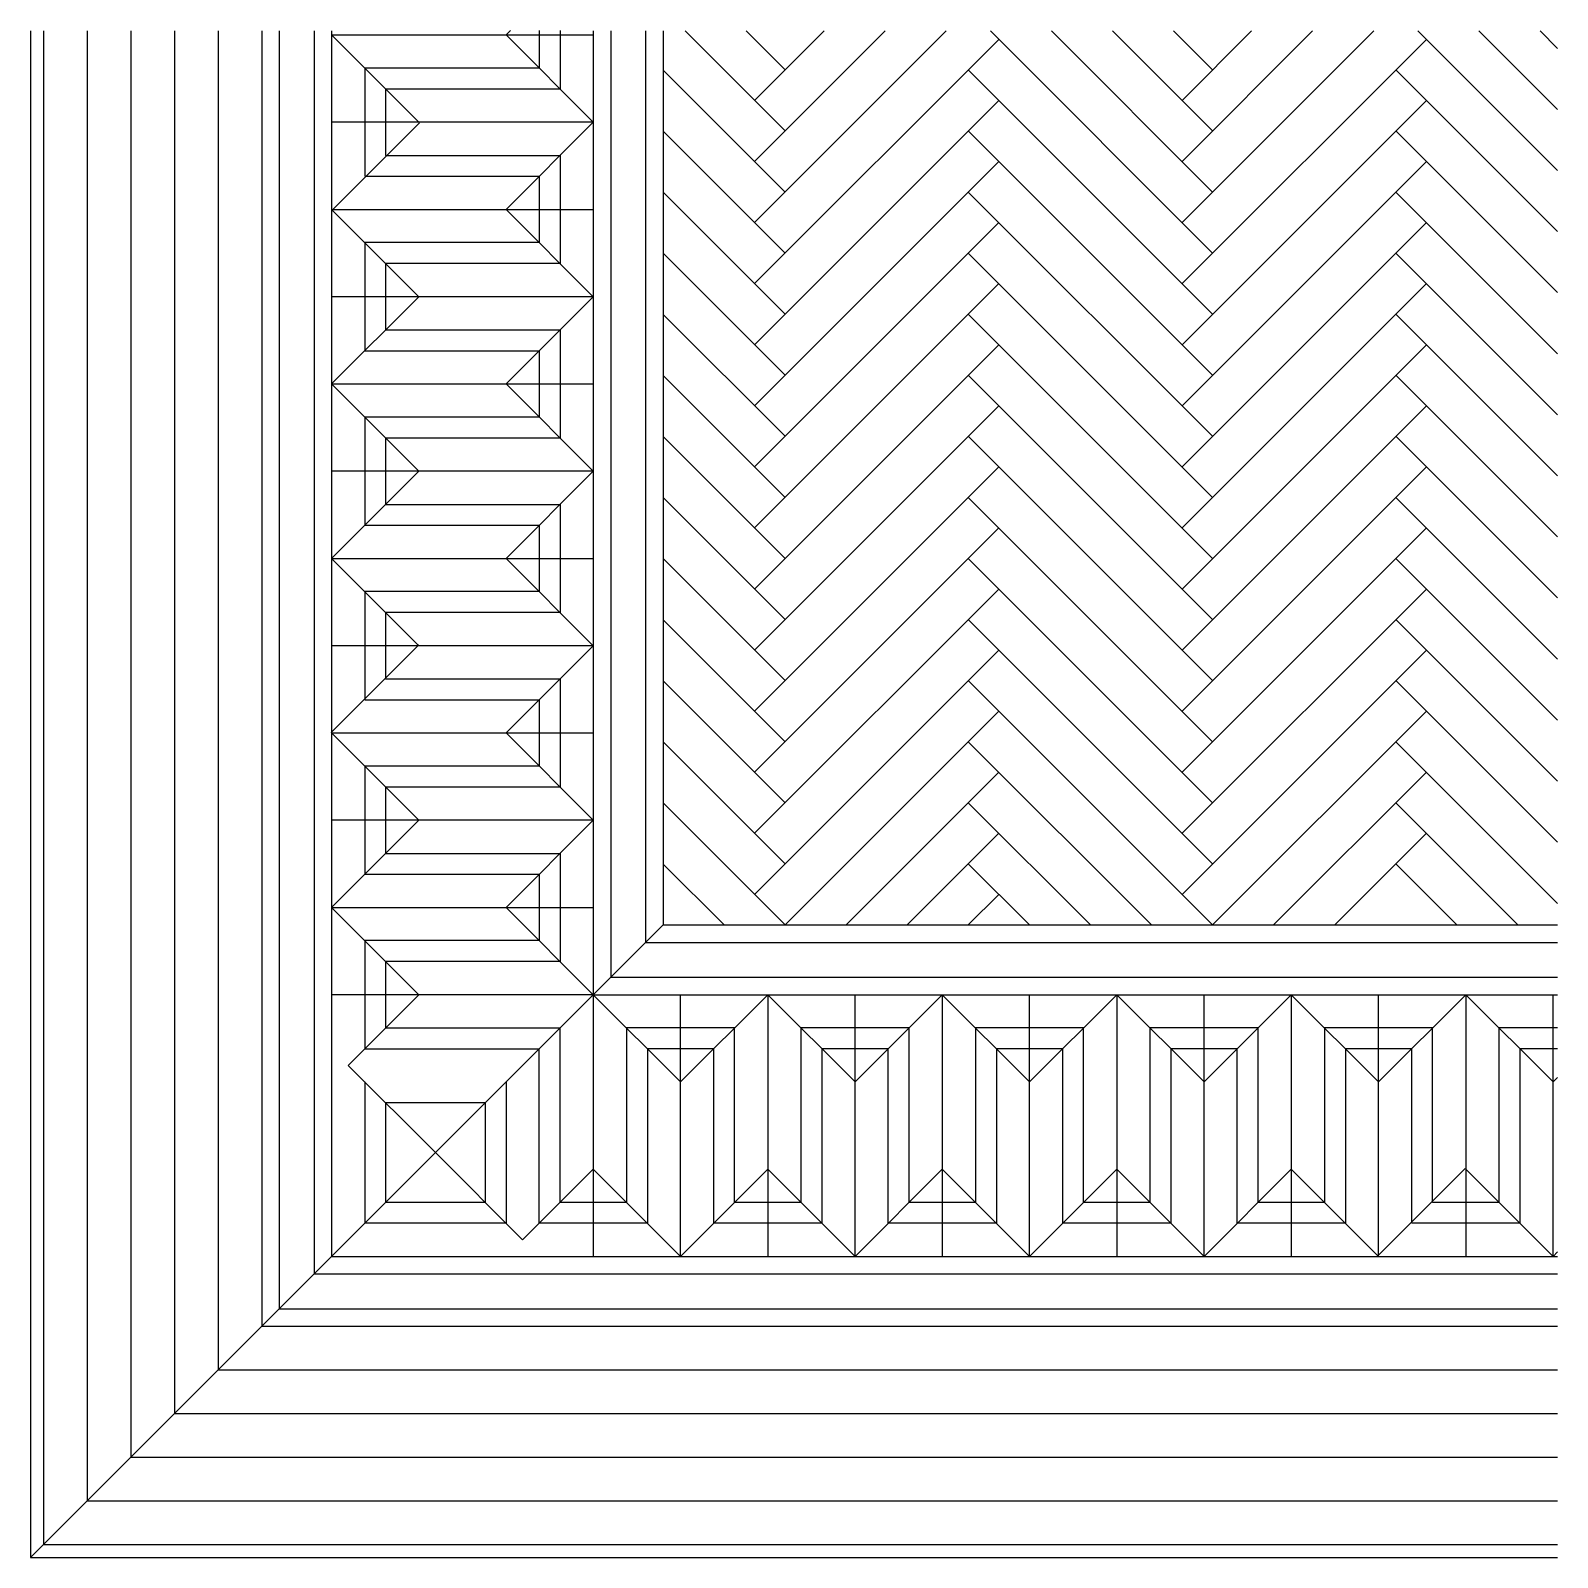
# Model space of a CAD drawing. Extents: x 460 to 2210, y 508 to 2258.
import ezdxf

# ---------------------------------------------------------------- set-up
doc = ezdxf.new("R2010")
doc.units = 0
doc.header["$LTSCALE"] = 10
doc.header["$MEASUREMENT"] = 0
for name, color, linetype in [('3', 3, 'CONTINUOUS'), ('4', 4, 'CONTINUOUS'), ('7', 7, 'CONTINUOUS')]:
    doc.layers.add(name, color=color, linetype=linetype)

msp = doc.modelspace()

# ---------------------------------------------------------------- linework, layer by layer
at = {"layer": '3'}
for p, q in [((1210.2, 2257.8), (1324.9, 2143.1)), ((1280.2, 2257.8), (1324.9, 2213.1)), ((1509.6, 2257.8), (1289.9, 2038.1)), ((1439.6, 2257.8), (1289.9, 2108.1)), ((1369.6, 2257.8), (1289.9, 2178.1)), ((1560.2, 2257.8), (1814.9, 2003.1)), ((1630.2, 2257.8), (1814.9, 2073.1)), ((1700.2, 2257.8), (1814.9, 2143.1)), ((1770.2, 2257.8), (1814.9, 2213.1)), ((1999.6, 2257.8), (1779.9, 2038.1)), ((1929.6, 2257.8), (1779.9, 2108.1)), ((1859.6, 2257.8), (1779.9, 2178.1)), ((2050.2, 2257.8), (2210.2, 2097.8)), ((2120.2, 2257.8), (2210.2, 2167.8)), ((2190.2, 2257.8), (2210.2, 2237.8)), ((805.1, 2253.1), (1105.1, 2253.1)), ((1569.9, 2248.1), (1289.9, 1968.1)), ((2059.9, 2248.1), (1779.9, 1968.1)), ((1185.1, 2212.9), (1324.9, 2073.1)), ((1534.9, 2213.1), (1814.9, 1933.1)), ((2024.9, 2213.1), (2210.2, 2027.8)), ((1569.9, 2178.1), (1289.9, 1898.1)), ((2059.9, 2178.1), (1779.9, 1898.1)), ((1105.1, 2153.1), (805.1, 2153.1)), ((1185.1, 2142.9), (1324.9, 2003.1)), ((1534.9, 2143.1), (1814.9, 1863.1)), ((2024.9, 2143.1), (2210.2, 1957.8)), ((1569.9, 2108.1), (1289.9, 1828.1)), ((2059.9, 2108.1), (1779.9, 1828.1)), ((1185.1, 2072.9), (1324.9, 1933.1)), ((1534.9, 2073.1), (1814.9, 1793.1)), ((2024.9, 2073.1), (2210.2, 1887.8)), ((805.1, 2053.1), (1105.1, 2053.1)), ((1569.9, 2038.1), (1289.9, 1758.1)), ((2059.9, 2038.1), (1779.9, 1758.1)), ((1185.1, 2002.9), (1324.9, 1863.1)), ((1534.9, 2003.1), (1814.9, 1723.1)), ((2024.9, 2003.1), (2210.2, 1817.8)), ((1569.9, 1968.1), (1289.9, 1688.1)), ((2059.9, 1968.1), (1779.9, 1688.1)), ((1105.1, 1953.1), (805.1, 1953.1)), ((1185.1, 1932.9), (1324.9, 1793.1)), ((1534.9, 1933.1), (1814.9, 1653.1)), ((2024.9, 1933.1), (2210.2, 1747.8)), ((1569.9, 1898.1), (1289.9, 1618.1)), ((2059.9, 1898.1), (1779.9, 1618.1)), ((1185.1, 1862.9), (1324.9, 1723.1)), ((1534.9, 1863.1), (1814.9, 1583.1)), ((2024.9, 1863.1), (2210.2, 1677.8)), ((805.1, 1853.1), (1105.1, 1853.1)), ((805.1, 1853.1), (1105.1, 1853.1)), ((1569.9, 1828.1), (1289.9, 1548.1)), ((2059.9, 1828.1), (1779.9, 1548.1)), ((1185.1, 1792.9), (1324.9, 1653.1)), ((1534.9, 1793.1), (1814.9, 1513.1)), ((2024.9, 1793.1), (2210.2, 1607.8)), ((1105.1, 1753.1), (805.1, 1753.1)), ((1569.9, 1758.1), (1289.9, 1478.1)), ((2059.9, 1758.1), (1779.9, 1478.1)), ((1185.1, 1722.9), (1324.9, 1583.1)), ((1534.9, 1723.1), (1814.9, 1443.1)), ((2024.9, 1723.1), (2210.2, 1537.8)), ((1569.9, 1688.1), (1289.9, 1408.1)), ((2059.9, 1688.1), (1779.9, 1408.1)), ((805.1, 1653.1), (1105.1, 1653.1)), ((1185.1, 1652.9), (1324.9, 1513.1)), ((1534.9, 1653.1), (1814.9, 1373.1)), ((2024.9, 1653.1), (2210.2, 1467.8)), ((1569.9, 1618.1), (1289.9, 1338.1)), ((2059.9, 1618.1), (1779.9, 1338.1)), ((1185.1, 1582.9), (1324.9, 1443.1)), ((1534.9, 1583.1), (1814.9, 1303.1)), ((2024.9, 1583.1), (2210.2, 1397.8)), ((1105.1, 1553.1), (805.1, 1553.1)), ((1569.9, 1548.1), (1289.9, 1268.1)), ((2059.9, 1548.1), (1779.9, 1268.1)), ((1185.1, 1512.9), (1324.9, 1373.1)), ((1534.9, 1513.1), (1814.9, 1233.1)), ((2024.9, 1513.1), (2210.2, 1327.8)), ((1569.9, 1478.1), (1324.9, 1233.1)), ((2059.9, 1478.1), (1814.9, 1233.1)), ((805.1, 1453.1), (1105.1, 1453.1)), ((1185.1, 1442.9), (1324.9, 1303.1)), ((1534.9, 1443.1), (1744.9, 1233.1)), ((2024.9, 1443.1), (2210.2, 1257.8)), ((1569.9, 1408.1), (1394.9, 1233.1)), ((2059.9, 1408.1), (1884.9, 1233.1)), ((1185.1, 1372.9), (1324.9, 1233.1)), ((1534.9, 1373.1), (1674.9, 1233.1)), ((2024.9, 1373.1), (2164.9, 1233.1)), ((1105.1, 1353.1), (805.1, 1353.1)), ((1569.9, 1338.1), (1464.9, 1233.1)), ((2059.9, 1338.1), (1954.9, 1233.1)), ((1185.1, 1302.9), (1254.9, 1233.1)), ((1534.9, 1303.1), (1604.9, 1233.1)), ((2024.9, 1303.1), (2094.9, 1233.1)), ((1569.9, 1268.1), (1534.9, 1233.1)), ((805.1, 1253.1), (1105.1, 1253.1)), ((1185.1, 1233.1), (1105.1, 1153.1)), ((1105.1, 1153.1), (805.1, 853.1)), ((1105.1, 1153.1), (805.1, 1153.1)), ((1105.1, 1153.1), (1105.1, 853.1)), ((1105.1, 1153.1), (1105.1, 853.1)), ((1205.1, 853.1), (1205.1, 1153.1)), ((1305.1, 1153.1), (1305.1, 853.1)), ((1405.1, 853.1), (1405.1, 1153.1)), ((1505.1, 1153.1), (1505.1, 853.1)), ((1605.1, 853.1), (1605.1, 1153.1)), ((1705.1, 1153.1), (1705.1, 853.1)), ((1805.1, 853.1), (1805.1, 1153.1)), ((1805.1, 853.1), (1805.1, 1153.1)), ((1905.1, 1153.1), (1905.1, 853.1)), ((2005.1, 853.1), (2005.1, 1153.1)), ((2105.1, 1153.1), (2105.1, 853.1)), ((2205.1, 853.1), (2205.1, 1153.1)), ((843.1, 1053.1), (843.1, 891.1)), ((1005.1, 1053.1), (1005.1, 891.1)), ((867.1, 1029.1), (867.1, 915.1)), ((981.1, 1029.1), (867.1, 1029.1)), ((981.1, 1029.1), (981.1, 915.1)), ((981.1, 915.1), (867.1, 915.1)), ((1005.1, 891.1), (843.1, 891.1)), ((805.1, 853.1), (460.1, 508.1))]:
    msp.add_line(p, q, dxfattribs=at)
for points in [[(475.1, 2257.8), (475.1, 523.1), (2210.2, 523.1)], [(745.1, 2257.8), (745.1, 793.1), (2210.2, 793.1)], [(785.1, 2257.8), (785.1, 833.1), (2210.2, 833.1)], [(1043.1, 2258.2), (1043.1, 2215.1), (843.1, 2215.1), (843.1, 2091.1), (1043.1, 2091.1), (1043.1, 2015.1), (843.1, 2015.1), (843.1, 1891.1), (1043.1, 1891.1), (1043.1, 1815.1), (843.1, 1815.1), (843.1, 1691.1), (1043.1, 1691.1), (1043.1, 1615.1), (843.1, 1615.1), (843.1, 1491.1), (1043.1, 1491.1), (1043.1, 1415.1), (843.1, 1415.1), (843.1, 1291.1), (1043.1, 1291.1), (1043.1, 1215.1), (843.1, 1215.1), (843.1, 1091.1), (1043.1, 1091.1)], [(1067.1, 2258.2), (1067.1, 2191.1), (867.1, 2191.1), (867.1, 2115.1), (1067.1, 2115.1), (1067.1, 1991.1), (867.1, 1991.1), (867.1, 1915.1), (1067.1, 1915.1), (1067.1, 1791.1), (867.1, 1791.1), (867.1, 1715.1), (1067.1, 1715.1), (1067.1, 1591.1), (867.1, 1591.1), (867.1, 1515.1), (1067.1, 1515.1), (1067.1, 1391.1), (867.1, 1391.1), (867.1, 1315.1), (1067.1, 1315.1), (1067.1, 1191.1), (867.1, 1191.1), (867.1, 1115.1), (1067.1, 1115.1)], [(1125.1, 2257.8), (1125.1, 1173.1), (2210.2, 1173.1)], [(1165.1, 2257.8), (1165.1, 1213.1), (2210.2, 1213.1)], [(2210.2, 1115.1), (2143.1, 1115.1), (2143.1, 915.1), (2067.1, 915.1), (2067.1, 1115.1), (1943.1, 1115.1), (1943.1, 915.1), (1867.1, 915.1), (1867.1, 1115.1), (1743.1, 1115.1), (1743.1, 915.1), (1667.1, 915.1), (1667.1, 1115.1), (1543.1, 1115.1), (1543.1, 915.1), (1467.1, 915.1), (1467.1, 1115.1), (1343.1, 1115.1), (1343.1, 915.1), (1267.1, 915.1), (1267.1, 1115.1), (1143.1, 1115.1), (1143.1, 915.1), (1067.1, 915.1), (1067.1, 1115.1)], [(2210.2, 1091.1), (2167.1, 1091.1), (2167.1, 891.1), (2043.1, 891.1), (2043.1, 1091.1), (1967.1, 1091.1), (1967.1, 891.1), (1843.1, 891.1), (1843.1, 1091.1), (1767.1, 1091.1), (1767.1, 891.1), (1643.1, 891.1), (1643.1, 1091.1), (1567.1, 1091.1), (1567.1, 891.1), (1443.1, 891.1), (1443.1, 1091.1), (1367.1, 1091.1), (1367.1, 891.1), (1243.1, 891.1), (1243.1, 1091.1), (1167.1, 1091.1), (1167.1, 891.1), (1043.1, 891.1), (1043.1, 1091.1)]]:
    msp.add_lwpolyline(points, dxfattribs=at)
at = {"layer": '4'}
for points in [[(460.1, 2257.8), (460.1, 508.1), (2210.2, 508.1)], [(805.1, 2257.8), (805.1, 853.1), (2210.2, 853.1)], [(1105.1, 2257.8), (1105.1, 1153.1), (2210.2, 1153.1)], [(1185.1, 2257.8), (1185.1, 1233.1), (2210.2, 1233.1)]]:
    msp.add_lwpolyline(points, dxfattribs=at)
at = {"layer": '7'}
for p, q in [((905.1, 2153.1), (805.1, 2253.1)), ((905.8, 2152.3), (805.8, 2052.3)), ((905.1, 1953.1), (805.1, 2053.1)), ((905.1, 1953.1), (805.1, 1853.1)), ((905.1, 1753.1), (805.1, 1853.1)), ((905.1, 1753.1), (805.1, 1653.1)), ((905.1, 1553.1), (805.1, 1653.1)), ((2104.3, 953.8), (2004.3, 853.8)), ((2210.2, 858.2), (2205.1, 853.1))]:
    msp.add_line(p, q, dxfattribs=at)
for points in [[(525.1, 2257.8), (525.1, 573.1), (2210.2, 573.1)], [(575.1, 2257.8), (575.1, 623.1), (2210.2, 623.1)], [(625.1, 2257.8), (625.1, 673.1), (2210.2, 673.1)], [(675.1, 2257.8), (675.1, 723.1), (2210.2, 723.1)], [(725.1, 2257.8), (725.1, 773.1), (2210.2, 773.1)], [(1105.1, 1153.1), (1005.1, 1253.1), (1105.1, 1353.1), (1005.1, 1453.1), (1105.1, 1553.1), (1005.1, 1653.1), (1105.1, 1753.1), (1005.1, 1853.1), (1105.1, 1953.1), (1005.1, 2053.1), (1105.1, 2153.1), (1005.1, 2253.1), (1010.2, 2258.2)], [(905.1, 1554), (804.6, 1453.5), (905.1, 1353.1), (805.1, 1253.1), (905.1, 1153.1), (824.1, 1072.1), (924.1, 972.1)], [(1105.1, 1153.1), (1205.1, 1053.1), (1305.1, 1153.1), (1405.1, 1053.1), (1505.1, 1153.1), (1605.1, 1053.1), (1705.1, 1153.1), (1805.1, 1053.1), (1905.1, 1153.1), (2005.1, 1053.1), (2105.1, 1153.1), (2205.1, 1053.1), (2210.2, 1058.2)], [(2005.1, 853.1), (1905.1, 953.1), (1805.1, 853.1), (1705.1, 953.1), (1605.1, 853.1), (1505.1, 953.1), (1405.1, 853.1), (1305.1, 953.1), (1205.1, 853.1), (1105.1, 953.1), (1024.1, 872.1), (924.1, 972.1)], [(2105.1, 953.1), (2205.1, 853.1)]]:
    msp.add_lwpolyline(points, dxfattribs=at)

doc.saveas('drawing.dxf')
